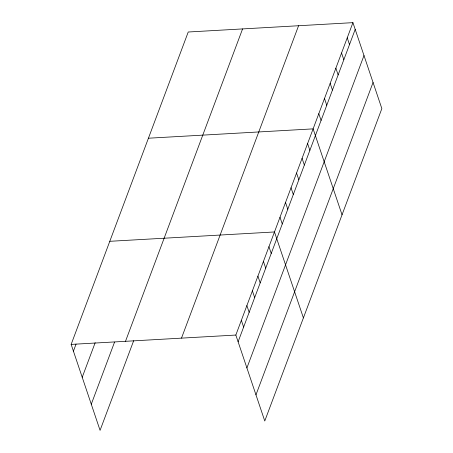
<?xml version="1.0" encoding="UTF-8"?>
<svg xmlns="http://www.w3.org/2000/svg" width="453" height="453" viewBox="0 0 453 453"><rect width="100%" height="100%" fill="white"/><g stroke="black" fill="none" stroke-linecap="round" stroke-linejoin="round"><path stroke-width="0.68" d="M133.675 340.707L100.073 430.35L71.149 344.399L188.233 32.004L352.927 22.65L381.851 108.601L264.767 420.996L235.837 335.05L352.927 22.65M73.42 351.149L76.059 344.104M82.214 377.287L95.175 342.706M91.279 404.212L114.558 342.1M125.498 341.313L242.582 28.918M181.494 338.136L298.578 25.736M238.108 341.794L355.197 29.394M246.908 367.932L363.991 55.532M255.968 394.857L373.057 82.463M148.425 138.216L313.119 128.867L342.043 214.813M109.785 241.307L274.478 231.959L303.402 317.904M71.149 344.399L235.837 335.05M347.241 37.825L349.506 44.57M341.551 52.995L343.821 59.745M335.866 68.171L338.136 74.915M330.18 83.346L332.445 90.09M324.49 98.516L326.76 105.266M318.804 113.692L321.075 120.436M307.598 143.59L309.869 150.339M302.077 158.318L304.348 165.068M296.556 173.046L298.827 179.796M291.036 187.774L293.306 194.518M285.52 202.502L287.791 209.246M279.999 217.23L282.27 223.975M268.957 246.681L271.228 253.431M263.436 261.409L265.707 268.159M257.921 276.137L260.192 282.887M252.4 290.866L254.671 297.61M246.879 305.594L249.15 312.338M241.358 320.322L243.629 327.066"/></g></svg>
